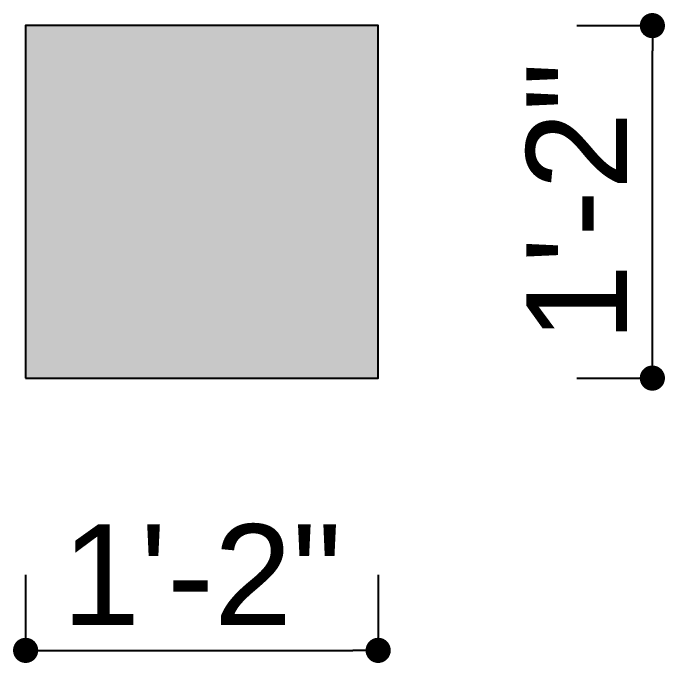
# Model space of a CAD drawing. Header units: inches. Extents: x 115570 to 265311, y 61168 to 314550.
# Drawn here: x 146748.06 to 146773.94, y 77301.92 to 77327.73 of the extents above; entities that cross this region are included whole.
import ezdxf

# ---------------------------------------------------------------- set-up
doc = ezdxf.new("R2010")
doc.units = ezdxf.units.IN
doc.header["$MEASUREMENT"] = 0
doc.layers.get('0').update_dxf_attribs({"lineweight": 25})
doc.layers.add('0 wall', color=7, linetype='Continuous', lineweight=40)
doc.styles.add('arial.', font='arial.ttf')
doc.dimstyles.new('boundary wall dimension line', dxfattribs={"dimscale": 0, "dimtxt": 4, "dimasz": 1, "dimexe": 0.5, "dimexo": 3, "dimgap": 1, "dimtad": 1, "dimdec": 0, "dimrnd": 0.25, "dimzin": 3, "dimdsep": 46, "dimlunit": 4, "dimtxsty": 'arial.', "dimblk": 'DOT', "dimcen": 3, "dimdle": 6, "dimclrd": 4, "dimclre": 256, "dimclrt": 7, "dimazin": 0, "dimtfac": 1, "dimtdec": 0, "dimtix": 1, "dimtmove": 2, "dimatfit": 3, "dimfxl": 3, "dimfxlon": 1, "dimtolj": 1, "dimtzin": 0, "dimlwd": -1, "dimlwe": -1, "dimarcsym": 0})

# ---------------------------------------------------------------- blocks, each defined once
blk = doc.blocks.new('_Dot')
at = {"color": 0, "linetype": 'ByBlock', "lineweight": -2}
blk.add_line((-0.5, 0), (-1, 0), dxfattribs=at)
at = {"color": 0, "linetype": 'ByBlock', "const_width": 0.5}
blk.add_lwpolyline([(-0.25, 0, 1), (0.25, 0, 1)], format="xyb", close=True, dxfattribs=at)
blk = doc.blocks.new('*D448')
at = {"transparency": 16777216}
for p, q in [((146748.555, 77305.416), (146748.555, 77301.916)), ((146762.555, 77305.416), (146762.555, 77301.916))]:
    blk.add_line(p, q, dxfattribs=at)
at = {"color": 4, "transparency": 16777216}
blk.add_line((146749.555, 77302.416), (146761.555, 77302.416), dxfattribs=at)
at = {"layer": 'Defpoints', "color": 0, "transparency": 16777216}
for p in [(146748.555, 77313.23), (146762.555, 77313.23), (146762.555, 77302.416)]:
    blk.add_point(p, dxfattribs=at)
at = {"color": 4, "transparency": 16777216, "rotation": 180}
blk.add_blockref('_Dot', (146748.555, 77302.416), dxfattribs=at)
at = {"color": 4, "transparency": 16777216}
blk.add_blockref('_Dot', (146762.555, 77302.416), dxfattribs=at)
at = {"color": 7, "transparency": 16777216, "insert": (146755.555, 77305.424), "char_height": 4, "attachment_point": 5, "style": 'arial.'}
blk.add_mtext('\\A1;1\'-2"', dxfattribs=at)
blk = doc.blocks.new('*D449')
at = {"transparency": 16777216}
for p, q in [((146770.444, 77327.23), (146773.944, 77327.23)), ((146770.444, 77313.23), (146773.944, 77313.23))]:
    blk.add_line(p, q, dxfattribs=at)
at = {"color": 4, "transparency": 16777216}
blk.add_line((146773.444, 77314.23), (146773.444, 77326.23), dxfattribs=at)
at = {"layer": 'Defpoints', "color": 0, "transparency": 16777216}
for p in [(146762.555, 77327.23), (146773.444, 77327.23), (146762.555, 77313.23)]:
    blk.add_point(p, dxfattribs=at)
at = {"color": 4, "transparency": 16777216}
for p, rotation in [((146773.444, 77327.23), 90), ((146773.444, 77313.23), 270)]:
    blk.add_blockref('_Dot', p, dxfattribs=dict(at, rotation=rotation))
at = {"color": 7, "transparency": 16777216, "insert": (146770.436, 77320.23), "char_height": 4, "attachment_point": 5, "rotation": 90, "style": 'arial.'}
blk.add_mtext('\\A1;1\'-2"', dxfattribs=at)

msp = doc.modelspace()

# ---------------------------------------------------------------- hatches: boundary and pattern name
at = {"layer": '0 wall', "transparency": 33554559}
h = msp.add_hatch(color=256, dxfattribs=at)
h.dxf.hatch_style = 1
h.paths.add_polyline_path([(146762.555, 77327.23), (146748.555, 77327.23), (146748.555, 77313.23), (146762.555, 77313.23)])

# ---------------------------------------------------------------- linework, layer by layer
msp.add_lwpolyline([(146748.555, 77313.23), (146762.555, 77313.23), (146762.555, 77327.23), (146748.555, 77327.23)], close=True)

# ---------------------------------------------------------------- dimensions: what is measured, and where the dimension line sits
dim = msp.add_linear_dim(base=(146773.444, 77327.23), p1=(146762.555, 77313.23), p2=(146762.555, 77327.23), angle=90, dimstyle='boundary wall dimension line', override={"dimscale": 1})
dim.commit()
dim.dimension.update_dxf_attribs({"geometry": '*D449', "text_midpoint": (146770.436, 77320.23)})
dim = msp.add_linear_dim(base=(146762.555, 77302.416), p1=(146748.555, 77313.23), p2=(146762.555, 77313.23), dimstyle='boundary wall dimension line', override={"dimscale": 1})
dim.commit()
dim.dimension.update_dxf_attribs({"geometry": '*D448', "text_midpoint": (146755.555, 77305.424)})

doc.saveas('drawing.dxf')
